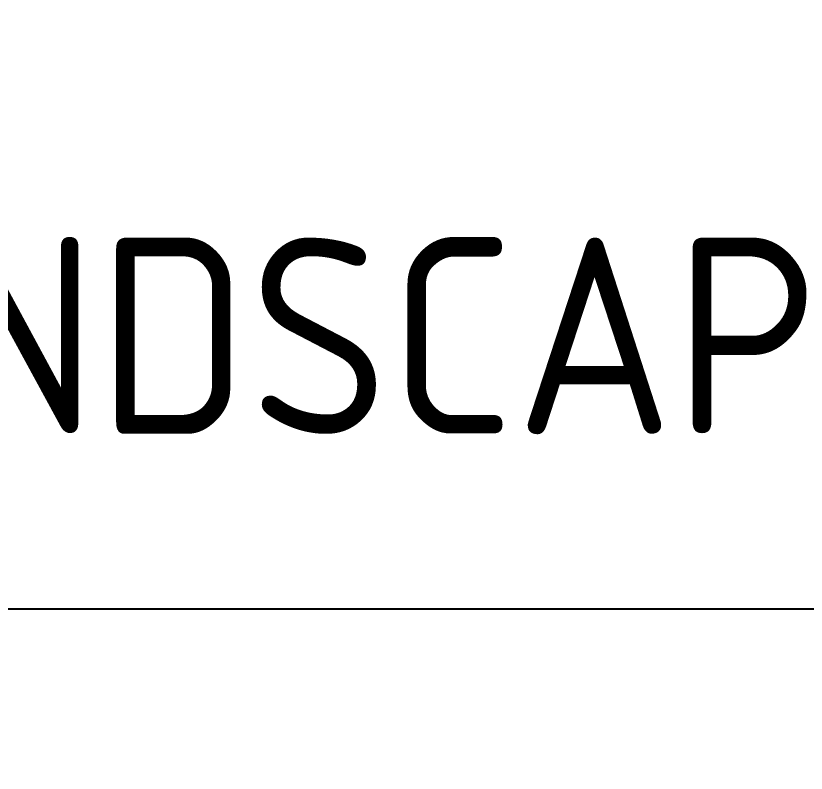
# Model space of a CAD drawing. Header units: metres. Extents: x 507649 to 508899, y 6966965 to 6967377.
# Drawn here: x 508715.42 to 508720.46, y 6967169.74 to 6967174.57 of the extents above; entities that cross this region are included whole.
import ezdxf

# ---------------------------------------------------------------- set-up
doc = ezdxf.new("R2010")
doc.units = ezdxf.units.M
doc.header["$PDMODE"] = 1
doc.layers.get('DEFPOINTS').update_dxf_attribs({"color": 11})
doc.layers.add('C_TEXT_DIMS', color=1, linetype='Continuous')
doc.styles.add('ISOCP', font='isocp.shx')
doc.dimstyles.new('ISOCP Center', dxfattribs={"dimtxt": 2.5, "dimasz": 3, "dimexe": 1.5, "dimexo": 5, "dimgap": 1.5, "dimtad": 0, "dimzin": 0, "dimdsep": 46, "dimtxsty": 'ISOCP', "dimcen": 1, "dimclrd": 256, "dimclre": 256, "dimclrt": 7, "dimadec": 0, "dimazin": 0, "dimtfac": 1, "dimtmove": 0, "dimatfit": 2, "dimfxl": 1, "dimtolj": 1, "dimtzin": 0, "dimlwd": -1, "dimlwe": -1, "dimarcsym": 0})

# ---------------------------------------------------------------- blocks, each defined once
blk = doc.blocks.new('*D25')
at = {"layer": 'C_TEXT_DIMS', "linetype": 'Continuous', "transparency": 16777216}
for p, q in [((508696.7954, 6967169.0451), (508696.7954, 6967171.5377)), ((508730.3372, 6967168.7716), (508730.3372, 6967171.5377)), ((508698.2954, 6967170.7877), (508728.8372, 6967170.7877))]:
    blk.add_line(p, q, dxfattribs=at)
at = {"layer": 'C_TEXT_DIMS', "transparency": 16777216}
for points in [[(508698.2954, 6967171.0377), (508698.2954, 6967170.5377), (508696.7954, 6967170.7877)], [(508728.8372, 6967171.0377), (508728.8372, 6967170.5377), (508730.3372, 6967170.7877)]]:
    blk.add_solid(points, dxfattribs=at)
at = {"layer": 'DEFPOINTS', "color": 0, "transparency": 16777216}
for p in [(508730.3372, 6967170.7877), (508696.7954, 6967166.5451), (508730.3372, 6967166.2716)]:
    blk.add_point(p, dxfattribs=at)
at = {"layer": 'C_TEXT_DIMS', "color": 7, "transparency": 16777216, "insert": (508713.2095, 6967172.527), "char_height": 1.25, "attachment_point": 5, "style": 'ISOCP'}
blk.add_mtext('\\A1;PROPOSED LANDSCAPE', dxfattribs=at)
blk = doc.blocks.new('*D41')
at = {"layer": 'C_TEXT_DIMS', "linetype": 'Continuous', "transparency": 16777216}
for p, q in [((508729.5317, 6967180.5739), (508728.0317, 6967180.5739)), ((508731.3593, 6967170.7877), (508729.5317, 6967180.5739)), ((508732.3815, 6967168.813), (508732.3815, 6967171.5377)), ((508728.8372, 6967170.7877), (508727.3372, 6967170.7877)), ((508732.3815, 6967170.7877), (508730.3372, 6967170.7877)), ((508732.3815, 6967170.7877), (508730.3372, 6967170.7877)), ((508733.8815, 6967170.7877), (508735.3815, 6967170.7877))]:
    blk.add_line(p, q, dxfattribs=at)
at = {"layer": 'C_TEXT_DIMS', "transparency": 16777216}
for points in [[(508728.8372, 6967171.0377), (508728.8372, 6967170.5377), (508730.3372, 6967170.7877)], [(508733.8815, 6967171.0377), (508733.8815, 6967170.5377), (508732.3815, 6967170.7877)]]:
    blk.add_solid(points, dxfattribs=at)
at = {"layer": 'DEFPOINTS', "color": 0, "transparency": 16777216}
for p in [(508730.3372, 6967170.7877), (508730.3372, 6967170.7877), (508732.3815, 6967166.313)]:
    blk.add_point(p, dxfattribs=at)
at = {"layer": 'C_TEXT_DIMS', "color": 7, "transparency": 16777216, "insert": (508719.2817, 6967180.5739), "char_height": 1.25, "attachment_point": 5, "style": 'ISOCP'}
blk.add_mtext('\\A1;PROPOSED FOOTPATH', dxfattribs=at)

msp = doc.modelspace()

# ---------------------------------------------------------------- dimensions: what is measured, and where the dimension line sits
at = {"layer": 'C_TEXT_DIMS'}
for p1, p2, text, override, picture, middle in [((508732.3815, 6967166.313), (508730.3372, 6967170.7877), 'PROPOSED FOOTPATH', {"dimscale": 0, "dimsah": 1, "dimse2": 1, "dimtmove": 1}, '*D41', (508727.2817, 6967180.5739)), ((508696.7954, 6967166.5451), (508730.3372, 6967166.2716), 'PROPOSED LANDSCAPE', {"dimscale": 0}, '*D25', (508713.2095, 6967172.527))]:
    dim = msp.add_linear_dim(base=(508730.3372, 6967170.7877), p1=p1, p2=p2, text=text, dimstyle='ISOCP Center', override=override, dxfattribs=at)
    dim.commit()
    dim.dimension.update_dxf_attribs({"geometry": picture, "text_midpoint": middle, "dimtype": 128})

doc.saveas('drawing.dxf')
